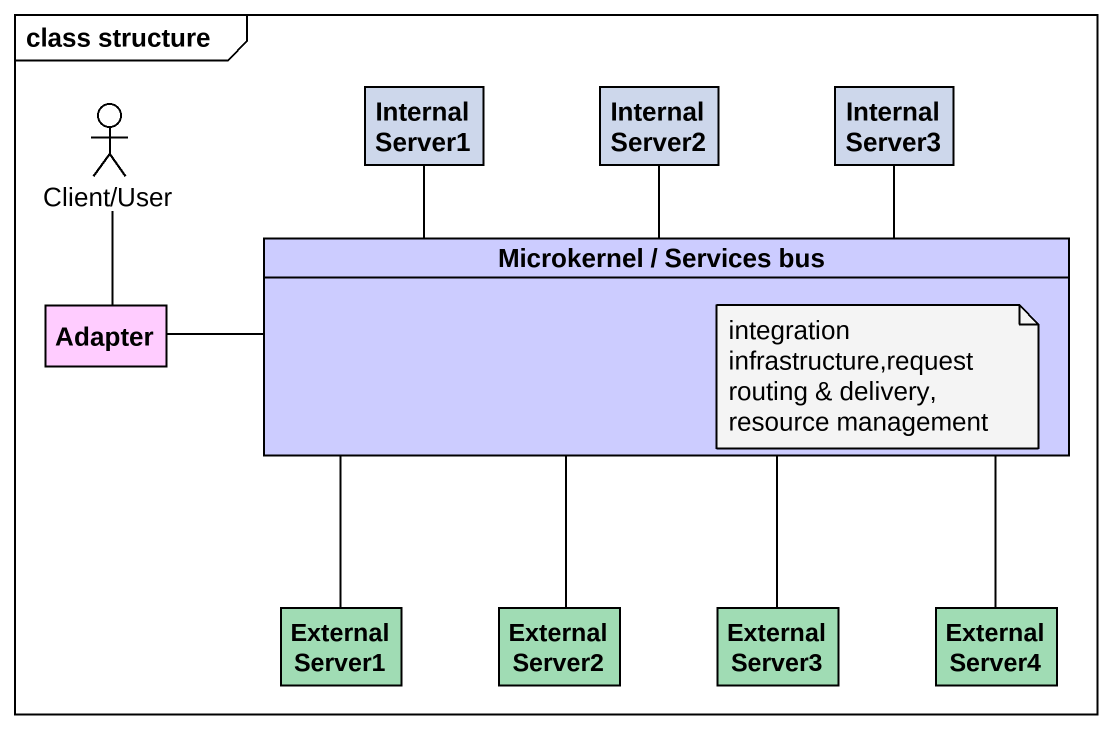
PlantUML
@startuml
mainframe class structure
allowmixing
hide circle
hide empty members
class "Internal Server1" as Internal_Server1 #CDD7EB
class "Internal Server2" as Internal_Server2 #CDD7EB
class "Internal Server3" as Internal_Server3 #CDD7EB
actor "Client/User" as Client_User
class Adapter #FFCCFF
class "Microkernel / Services bus" as Microkernel_Services_bus #CCCCFF
class "External Server1" as External_Server1 #A0DCB4
class "External Server2" as External_Server2 #A0DCB4
class "External Server3" as External_Server3 #A0DCB4
class "External Server4" as External_Server4 #A0DCB4
Client_User -- Adapter
Adapter -right- Microkernel_Services_bus
Microkernel_Services_bus -up- Internal_Server1
Microkernel_Services_bus -up- Internal_Server2
Microkernel_Services_bus -up- Internal_Server3
Microkernel_Services_bus -- External_Server1
Microkernel_Services_bus -- External_Server2
Microkernel_Services_bus -- External_Server3
Microkernel_Services_bus -- External_Server4
note as N1
  integration infrastructure,request routing & delivery,
  resource management
end note
@enduml
